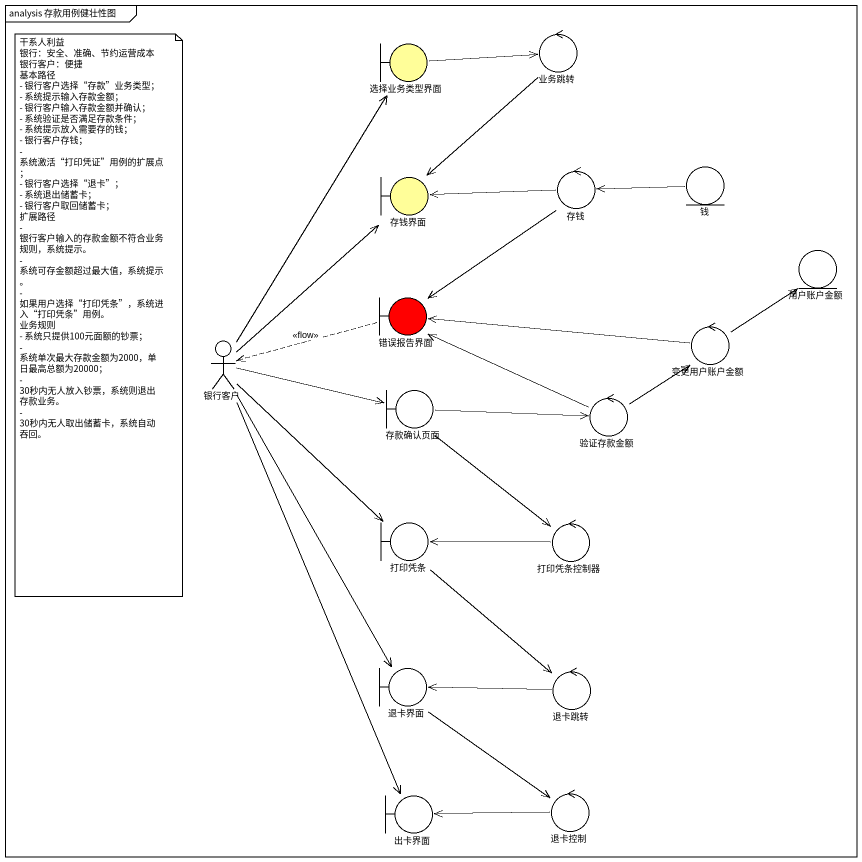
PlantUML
@startuml
mainframe analysis 存款用例健壮性图
boundary 选择业务类型界面 #FFFE99
control 业务跳转
control 存钱
entity 钱
boundary 存钱界面 #FFFE99
entity 用户账户金额
boundary 错误报告界面 #FF0000
actor 银行客户
control 变更用户账户金额
boundary 存款确认页面
control 验证存款金额
boundary 打印凭条
control 打印凭条控制器
boundary 退卡界面
control 退卡跳转
boundary 出卡界面
control 退卡控制
选择业务类型界面 -right-> 业务跳转
业务跳转 --> 存钱界面
存钱 <-right- 钱
存钱 -left-> 存钱界面
存钱 --> 错误报告界面
错误报告界面 .left.> 银行客户 : <<flow>>
银行客户 -up-> 选择业务类型界面
银行客户 -up-> 存钱界面
银行客户 -right-> 存款确认页面
银行客户 --> 打印凭条
银行客户 --> 退卡界面
银行客户 --> 出卡界面
变更用户账户金额 -up-> 用户账户金额
变更用户账户金额 -left-> 错误报告界面
存款确认页面 -right-> 验证存款金额
存款确认页面 --> 打印凭条控制器
验证存款金额 -left-> 错误报告界面
验证存款金额 -up-> 变更用户账户金额
打印凭条 --> 退卡跳转
打印凭条控制器 -left-> 打印凭条
退卡界面 --> 退卡控制
退卡跳转 -left-> 退卡界面
退卡控制 -left-> 出卡界面
note as N1
  干系人利益
  银行：安全、准确、节约运营成本
  银行客户：便捷
  基本路径
  - 银行客户选择“存款”业务类型；
  - 系统提示输入存款金额；
  - 银行客户输入存款金额并确认；
  - 系统验证是否满足存款条件；
  - 系统提示放入需要存的钱；
  - 银行客户存钱；
  - 系统激活“打印凭证”用例的扩展点；
  - 银行客户选择“退卡”；
  - 系统退出储蓄卡；
  - 银行客户取回储蓄卡；
  扩展路径
  - 银行客户输入的存款金额不符合业务规则，系统提示。
  - 系统可存金额超过最大值，系统提示。
  - 如果用户选择“打印凭条”，系统进入“打印凭条”用例。
  业务规则
  - 系统只提供100元面额的钞票；
  - 系统单次最大存款金额为2000，单日最高总额为20000；
  - 30秒内无人放入钞票，系统则退出存款业务。
  - 30秒内无人取出储蓄卡，系统自动吞回。
end note
@enduml
